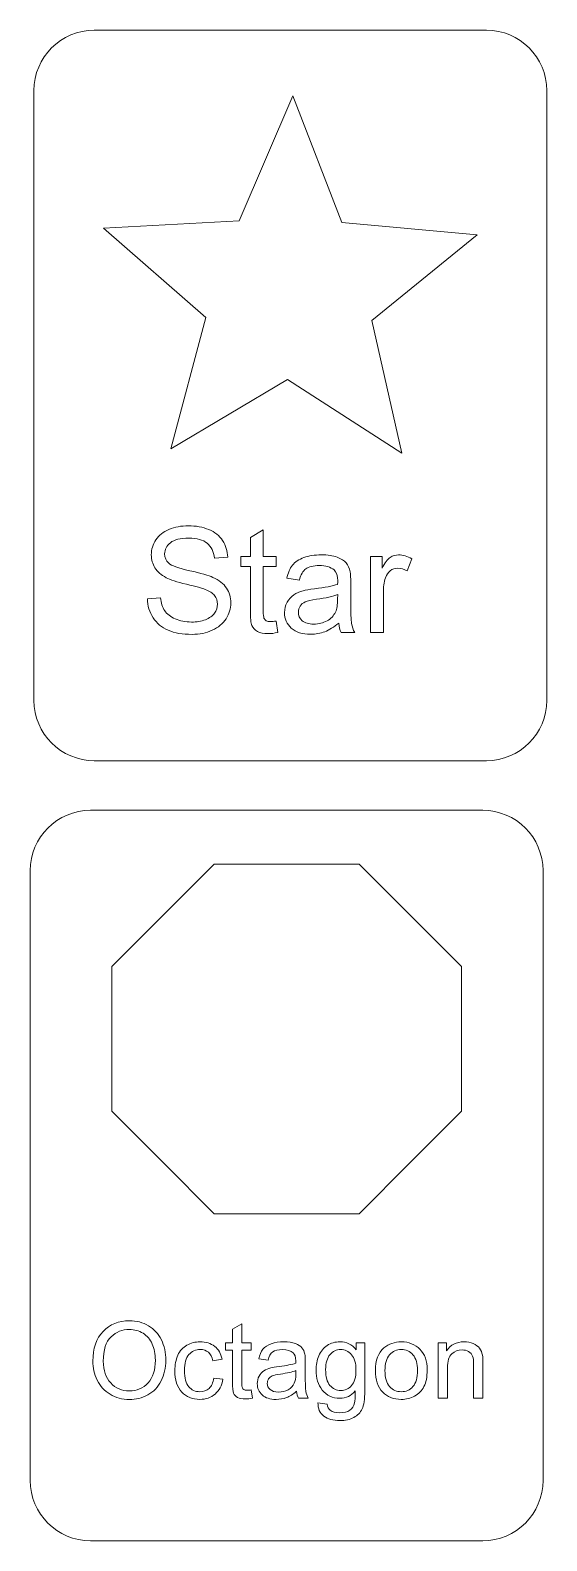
# Model space of a CAD drawing. Header units: inches. Extents: x -4.5 to 4.5, y -6.6 to 6.6.
# Drawn here: x -4.4 to -2.33, y 0.55 to 6.6 of the extents above; entities that cross this region are included whole.
import ezdxf

# ---------------------------------------------------------------- set-up
doc = ezdxf.new("R2010")
doc.units = ezdxf.units.IN
doc.header["$MEASUREMENT"] = 0
doc.layers.add('Layer 1', color=7, linetype='Continuous')

msp = doc.modelspace()

# ---------------------------------------------------------------- linework, layer by layer
at = {"layer": 'Layer 1', "lineweight": 9}
for points, knots in [([(-4.1459, 6.5976), (-4.1459, 6.5976), (-2.5764, 6.5976), (-2.5764, 6.5976), (-2.4436, 6.5976), (-2.335, 6.489), (-2.335, 6.3562), (-2.335, 6.3562), (-2.335, 3.9145), (-2.335, 3.9145), (-2.335, 3.7817), (-2.4436, 3.6731), (-2.5764, 3.6731), (-2.5764, 3.6731), (-4.1459, 3.6731), (-4.1459, 3.6731), (-4.2787, 3.6731), (-4.3873, 3.7817), (-4.3873, 3.9145), (-4.3873, 3.9145), (-4.3873, 6.3562), (-4.3873, 6.3562), (-4.3873, 6.489), (-4.2787, 6.5976), (-4.1459, 6.5976)], [0, 0, 0, 0, 0.125, 0.125, 0.125, 0.25, 0.25, 0.25, 0.375, 0.375, 0.375, 0.5, 0.5, 0.5, 0.625, 0.625, 0.625, 0.75, 0.75, 0.75, 0.875, 0.875, 0.875, 1, 1, 1, 1]), ([(-2.9155, 4.9046), (-2.9155, 4.9046), (-3.3721, 5.1998), (-3.3721, 5.1998), (-3.3721, 5.1998), (-3.8393, 4.9218), (-3.8393, 4.9218), (-3.8393, 4.9218), (-3.6997, 5.4472), (-3.6997, 5.4472), (-3.6997, 5.4472), (-4.1085, 5.8056), (-4.1085, 5.8056), (-4.1085, 5.8056), (-3.5656, 5.8351), (-3.5656, 5.8351), (-3.5656, 5.8351), (-3.3511, 6.3347), (-3.3511, 6.3347), (-3.3511, 6.3347), (-3.1552, 5.8276), (-3.1552, 5.8276), (-3.1552, 5.8276), (-2.6138, 5.7779), (-2.6138, 5.7779), (-2.6138, 5.7779), (-3.0356, 5.4349), (-3.0356, 5.4349), (-3.0356, 5.4349), (-2.9155, 4.9046), (-2.9155, 4.9046)], [0, 0, 0, 0, 0.1, 0.1, 0.1, 0.2, 0.2, 0.2, 0.3, 0.3, 0.3, 0.4, 0.4, 0.4, 0.5, 0.5, 0.5, 0.6, 0.6, 0.6, 0.7, 0.7, 0.7, 0.8, 0.8, 0.8, 0.9, 0.9, 0.9, 1, 1, 1, 1]), ([(-4.1608, 3.4745), (-4.1608, 3.4745), (-2.5913, 3.4745), (-2.5913, 3.4745), (-2.4585, 3.4745), (-2.3499, 3.3659), (-2.3499, 3.2331), (-2.3499, 3.2331), (-2.3499, 0.7914), (-2.3499, 0.7914), (-2.3499, 0.6586), (-2.4585, 0.55), (-2.5913, 0.55), (-2.5913, 0.55), (-4.1608, 0.55), (-4.1608, 0.55), (-4.2935, 0.55), (-4.4022, 0.6586), (-4.4022, 0.7914), (-4.4022, 0.7914), (-4.4022, 3.2331), (-4.4022, 3.2331), (-4.4022, 3.3659), (-4.2935, 3.4745), (-4.1608, 3.4745)], [0, 0, 0, 0, 0.125, 0.125, 0.125, 0.25, 0.25, 0.25, 0.375, 0.375, 0.375, 0.5, 0.5, 0.5, 0.625, 0.625, 0.625, 0.75, 0.75, 0.75, 0.875, 0.875, 0.875, 1, 1, 1, 1]), ([(-2.6762, 2.2696), (-2.6762, 2.2696), (-2.8812, 2.0646), (-2.8812, 2.0646), (-2.8812, 2.0646), (-3.0861, 1.8596), (-3.0861, 1.8596), (-3.0861, 1.8596), (-3.376, 1.8596), (-3.376, 1.8596), (-3.376, 1.8596), (-3.6659, 1.8596), (-3.6659, 1.8596), (-3.6659, 1.8596), (-3.8708, 2.0646), (-3.8708, 2.0646), (-3.8708, 2.0646), (-4.0758, 2.2696), (-4.0758, 2.2696), (-4.0758, 2.2696), (-4.0758, 2.5594), (-4.0758, 2.5594), (-4.0758, 2.5594), (-4.0758, 2.8493), (-4.0758, 2.8493), (-4.0758, 2.8493), (-3.8708, 3.0543), (-3.8708, 3.0543), (-3.8708, 3.0543), (-3.6659, 3.2593), (-3.6659, 3.2593), (-3.6659, 3.2593), (-3.376, 3.2592), (-3.376, 3.2592), (-3.376, 3.2592), (-3.0861, 3.2593), (-3.0861, 3.2593), (-3.0861, 3.2593), (-2.8812, 3.0543), (-2.8812, 3.0543), (-2.8812, 3.0543), (-2.6762, 2.8493), (-2.6762, 2.8493), (-2.6762, 2.8493), (-2.6762, 2.5594), (-2.6762, 2.5594), (-2.6762, 2.5594), (-2.6762, 2.2696), (-2.6762, 2.2696)], [0, 0, 0, 0, 0.0625, 0.0625, 0.0625, 0.125, 0.125, 0.125, 0.1875, 0.1875, 0.1875, 0.25, 0.25, 0.25, 0.3125, 0.3125, 0.3125, 0.375, 0.375, 0.375, 0.4375, 0.4375, 0.4375, 0.5, 0.5, 0.5, 0.5625, 0.5625, 0.5625, 0.625, 0.625, 0.625, 0.6875, 0.6875, 0.6875, 0.75, 0.75, 0.75, 0.8125, 0.8125, 0.8125, 0.875, 0.875, 0.875, 0.9375, 0.9375, 0.9375, 1, 1, 1, 1])]:
    msp.add_open_spline(points, degree=3, knots=knots, dxfattribs=at)
at = {"layer": 'Layer 1', "color": 1, "lineweight": 9}
for points, knots in [([(-3.9335, 4.321), (-3.9335, 4.321), (-3.8812, 4.3257), (-3.8812, 4.3257), (-3.8788, 4.3045), (-3.873, 4.2872), (-3.8639, 4.2736), (-3.8548, 4.2601), (-3.8407, 4.2491), (-3.8216, 4.2407), (-3.8025, 4.2324), (-3.781, 4.2282), (-3.7571, 4.2282), (-3.7359, 4.2282), (-3.7172, 4.2313), (-3.7009, 4.2377), (-3.6847, 4.244), (-3.6726, 4.2528), (-3.6647, 4.2638), (-3.6568, 4.2749), (-3.6527, 4.2869), (-3.6527, 4.2998), (-3.6527, 4.313), (-3.6566, 4.3244), (-3.6642, 4.3343), (-3.6718, 4.3441), (-3.6845, 4.3523), (-3.7021, 4.3591), (-3.7133, 4.3634), (-3.7383, 4.3702), (-3.777, 4.3795), (-3.8156, 4.3888), (-3.8427, 4.3976), (-3.8581, 4.4058), (-3.8782, 4.4164), (-3.8931, 4.4295), (-3.9029, 4.445), (-3.9128, 4.4606), (-3.9177, 4.4781), (-3.9177, 4.4974), (-3.9177, 4.5188), (-3.9116, 4.5386), (-3.8995, 4.557), (-3.8875, 4.5755), (-3.87, 4.5895), (-3.8468, 4.5991), (-3.8237, 4.6087), (-3.7979, 4.6135), (-3.7696, 4.6135), (-3.7385, 4.6135), (-3.711, 4.6085), (-3.6872, 4.5984), (-3.6634, 4.5885), (-3.6451, 4.5737), (-3.6323, 4.5541), (-3.6194, 4.5346), (-3.6126, 4.5125), (-3.6116, 4.4878), (-3.6116, 4.4878), (-3.6651, 4.4837), (-3.6651, 4.4837), (-3.6679, 4.5102), (-3.6776, 4.5303), (-3.6941, 4.5438), (-3.7107, 4.5574), (-3.7352, 4.5642), (-3.7675, 4.5642), (-3.8012, 4.5642), (-3.8257, 4.558), (-3.8411, 4.5457), (-3.8565, 4.5333), (-3.8642, 4.5185), (-3.8642, 4.501), (-3.8642, 4.486), (-3.8587, 4.4735), (-3.8479, 4.4637), (-3.8371, 4.454), (-3.8092, 4.444), (-3.764, 4.4338), (-3.7187, 4.4235), (-3.6877, 4.4146), (-3.6709, 4.407), (-3.6465, 4.3957), (-3.6284, 4.3815), (-3.6167, 4.3642), (-3.6051, 4.3469), (-3.5993, 4.3271), (-3.5993, 4.3045), (-3.5993, 4.2821), (-3.6056, 4.2612), (-3.6185, 4.2414), (-3.6313, 4.2216), (-3.6496, 4.2063), (-3.6736, 4.1953), (-3.6976, 4.1843), (-3.7245, 4.1788), (-3.7546, 4.1788), (-3.7925, 4.1788), (-3.8244, 4.1844), (-3.85, 4.1955), (-3.8758, 4.2065), (-3.8958, 4.2232), (-3.9104, 4.2455), (-3.9251, 4.2677), (-3.9327, 4.2929), (-3.9335, 4.321)], [0, 0, 0, 0, 0.028571, 0.028571, 0.028571, 0.057143, 0.057143, 0.057143, 0.085714, 0.085714, 0.085714, 0.114286, 0.114286, 0.114286, 0.142857, 0.142857, 0.142857, 0.171429, 0.171429, 0.171429, 0.2, 0.2, 0.2, 0.228571, 0.228571, 0.228571, 0.257143, 0.257143, 0.257143, 0.285714, 0.285714, 0.285714, 0.314286, 0.314286, 0.314286, 0.342857, 0.342857, 0.342857, 0.371429, 0.371429, 0.371429, 0.4, 0.4, 0.4, 0.428571, 0.428571, 0.428571, 0.457143, 0.457143, 0.457143, 0.485714, 0.485714, 0.485714, 0.514286, 0.514286, 0.514286, 0.542857, 0.542857, 0.542857, 0.571429, 0.571429, 0.571429, 0.6, 0.6, 0.6, 0.628571, 0.628571, 0.628571, 0.657143, 0.657143, 0.657143, 0.685714, 0.685714, 0.685714, 0.714286, 0.714286, 0.714286, 0.742857, 0.742857, 0.742857, 0.771429, 0.771429, 0.771429, 0.8, 0.8, 0.8, 0.828571, 0.828571, 0.828571, 0.857143, 0.857143, 0.857143, 0.885714, 0.885714, 0.885714, 0.914286, 0.914286, 0.914286, 0.942857, 0.942857, 0.942857, 0.971429, 0.971429, 0.971429, 1, 1, 1, 1]), ([(-3.4178, 4.232), (-3.4178, 4.232), (-3.4107, 4.1864), (-3.4107, 4.1864), (-3.4252, 4.1833), (-3.4382, 4.1818), (-3.4496, 4.1818), (-3.4683, 4.1818), (-3.4828, 4.1847), (-3.4932, 4.1907), (-3.5034, 4.1967), (-3.5107, 4.2044), (-3.5149, 4.2141), (-3.5191, 4.2238), (-3.5212, 4.2441), (-3.5212, 4.2752), (-3.5212, 4.2752), (-3.5212, 4.4508), (-3.5212, 4.4508), (-3.5212, 4.4508), (-3.5593, 4.4508), (-3.5593, 4.4508), (-3.5593, 4.4508), (-3.5593, 4.4908), (-3.5593, 4.4908), (-3.5593, 4.4908), (-3.5212, 4.4908), (-3.5212, 4.4908), (-3.5212, 4.4908), (-3.5212, 4.5661), (-3.5212, 4.5661), (-3.5212, 4.5661), (-3.4695, 4.5972), (-3.4695, 4.5972), (-3.4695, 4.5972), (-3.4695, 4.4908), (-3.4695, 4.4908), (-3.4695, 4.4908), (-3.4178, 4.4908), (-3.4178, 4.4908), (-3.4178, 4.4908), (-3.4178, 4.4508), (-3.4178, 4.4508), (-3.4178, 4.4508), (-3.4695, 4.4508), (-3.4695, 4.4508), (-3.4695, 4.4508), (-3.4695, 4.2722), (-3.4695, 4.2722), (-3.4695, 4.2575), (-3.4686, 4.248), (-3.4667, 4.2437), (-3.465, 4.2395), (-3.462, 4.2362), (-3.4579, 4.2337), (-3.4538, 4.2312), (-3.4479, 4.2299), (-3.4403, 4.2299), (-3.4346, 4.2299), (-3.4271, 4.2306), (-3.4178, 4.232)], [0, 0, 0, 0, 0.05, 0.05, 0.05, 0.1, 0.1, 0.1, 0.15, 0.15, 0.15, 0.2, 0.2, 0.2, 0.25, 0.25, 0.25, 0.3, 0.3, 0.3, 0.35, 0.35, 0.35, 0.4, 0.4, 0.4, 0.45, 0.45, 0.45, 0.5, 0.5, 0.5, 0.55, 0.55, 0.55, 0.6, 0.6, 0.6, 0.65, 0.65, 0.65, 0.7, 0.7, 0.7, 0.75, 0.75, 0.75, 0.8, 0.8, 0.8, 0.85, 0.85, 0.85, 0.9, 0.9, 0.9, 0.95, 0.95, 0.95, 1, 1, 1, 1]), ([(-3.1676, 4.2241), (-3.1868, 4.2077), (-3.2053, 4.1963), (-3.223, 4.1895), (-3.2408, 4.1828), (-3.2598, 4.1794), (-3.2801, 4.1794), (-3.3136, 4.1794), (-3.3394, 4.1876), (-3.3574, 4.2039), (-3.3754, 4.2202), (-3.3844, 4.241), (-3.3844, 4.2664), (-3.3844, 4.2812), (-3.381, 4.2949), (-3.3742, 4.3072), (-3.3674, 4.3195), (-3.3584, 4.3293), (-3.3475, 4.3368), (-3.3364, 4.3442), (-3.3241, 4.3499), (-3.3103, 4.3537), (-3.3001, 4.3563), (-3.2847, 4.3589), (-3.2643, 4.3614), (-3.2226, 4.3663), (-3.1917, 4.3723), (-3.172, 4.3791), (-3.1718, 4.3862), (-3.1717, 4.3907), (-3.1717, 4.3926), (-3.1717, 4.4135), (-3.1766, 4.4283), (-3.1864, 4.4369), (-3.1996, 4.4486), (-3.2193, 4.4543), (-3.2454, 4.4543), (-3.2697, 4.4543), (-3.2878, 4.45), (-3.2993, 4.4415), (-3.311, 4.433), (-3.3195, 4.4179), (-3.3251, 4.3962), (-3.3251, 4.3962), (-3.3756, 4.4032), (-3.3756, 4.4032), (-3.371, 4.4249), (-3.3634, 4.4424), (-3.3529, 4.4557), (-3.3423, 4.469), (-3.327, 4.4792), (-3.307, 4.4864), (-3.2872, 4.4936), (-3.264, 4.4972), (-3.2377, 4.4972), (-3.2117, 4.4972), (-3.1904, 4.4942), (-3.1741, 4.488), (-3.1578, 4.4818), (-3.1458, 4.4742), (-3.1382, 4.4649), (-3.1305, 4.4556), (-3.1251, 4.4439), (-3.122, 4.4297), (-3.1203, 4.4209), (-3.1195, 4.405), (-3.1195, 4.3822), (-3.1195, 4.3822), (-3.1195, 4.3136), (-3.1195, 4.3136), (-3.1195, 4.2658), (-3.1184, 4.2355), (-3.1162, 4.2227), (-3.1142, 4.2099), (-3.1099, 4.1976), (-3.1036, 4.1859), (-3.1036, 4.1859), (-3.1576, 4.1859), (-3.1576, 4.1859), (-3.1628, 4.1968), (-3.1662, 4.2095), (-3.1676, 4.2241)], [0, 0, 0, 0, 0.037037, 0.037037, 0.037037, 0.074074, 0.074074, 0.074074, 0.111111, 0.111111, 0.111111, 0.148148, 0.148148, 0.148148, 0.185185, 0.185185, 0.185185, 0.222222, 0.222222, 0.222222, 0.259259, 0.259259, 0.259259, 0.296296, 0.296296, 0.296296, 0.333333, 0.333333, 0.333333, 0.37037, 0.37037, 0.37037, 0.407407, 0.407407, 0.407407, 0.444444, 0.444444, 0.444444, 0.481481, 0.481481, 0.481481, 0.518519, 0.518519, 0.518519, 0.555556, 0.555556, 0.555556, 0.592593, 0.592593, 0.592593, 0.62963, 0.62963, 0.62963, 0.666667, 0.666667, 0.666667, 0.703704, 0.703704, 0.703704, 0.740741, 0.740741, 0.740741, 0.777778, 0.777778, 0.777778, 0.814815, 0.814815, 0.814815, 0.851852, 0.851852, 0.851852, 0.888889, 0.888889, 0.888889, 0.925926, 0.925926, 0.925926, 0.962963, 0.962963, 0.962963, 1, 1, 1, 1]), ([(-3.0407, 4.1859), (-3.0407, 4.1859), (-3.0407, 4.4908), (-3.0407, 4.4908), (-3.0407, 4.4908), (-2.9943, 4.4908), (-2.9943, 4.4908), (-2.9943, 4.4908), (-2.9943, 4.4441), (-2.9943, 4.4441), (-2.9824, 4.4657), (-2.9714, 4.48), (-2.9614, 4.4868), (-2.9513, 4.4938), (-2.9402, 4.4972), (-2.9282, 4.4972), (-2.9107, 4.4972), (-2.893, 4.4917), (-2.875, 4.4809), (-2.875, 4.4809), (-2.8934, 4.4332), (-2.8934, 4.4332), (-2.9059, 4.4402), (-2.9185, 4.4438), (-2.931, 4.4438), (-2.9423, 4.4438), (-2.9524, 4.4403), (-2.9613, 4.4336), (-2.9702, 4.4268), (-2.9765, 4.4174), (-2.9804, 4.4054), (-2.9861, 4.3871), (-2.989, 4.367), (-2.989, 4.3452), (-2.989, 4.3452), (-2.989, 4.1859), (-2.989, 4.1859), (-2.989, 4.1859), (-3.0407, 4.1859), (-3.0407, 4.1859)], [0, 0, 0, 0, 0.076923, 0.076923, 0.076923, 0.153846, 0.153846, 0.153846, 0.230769, 0.230769, 0.230769, 0.307692, 0.307692, 0.307692, 0.384615, 0.384615, 0.384615, 0.461538, 0.461538, 0.461538, 0.538462, 0.538462, 0.538462, 0.615385, 0.615385, 0.615385, 0.692308, 0.692308, 0.692308, 0.769231, 0.769231, 0.769231, 0.846154, 0.846154, 0.846154, 0.923077, 0.923077, 0.923077, 1, 1, 1, 1]), ([(-3.1717, 4.3386), (-3.1905, 4.331), (-3.2187, 4.3245), (-3.2563, 4.3192), (-3.2777, 4.3162), (-3.2928, 4.3128), (-3.3016, 4.309), (-3.3104, 4.3051), (-3.3171, 4.2996), (-3.3219, 4.2923), (-3.3267, 4.285), (-3.3292, 4.2768), (-3.3292, 4.2678), (-3.3292, 4.2542), (-3.324, 4.2428), (-3.3135, 4.2337), (-3.303, 4.2246), (-3.2878, 4.22), (-3.2677, 4.22), (-3.2478, 4.22), (-3.2301, 4.2243), (-3.2145, 4.233), (-3.1991, 4.2416), (-3.1876, 4.2534), (-3.1804, 4.2684), (-3.1748, 4.2801), (-3.172, 4.2972), (-3.172, 4.3198), (-3.172, 4.3198), (-3.1717, 4.3386), (-3.1717, 4.3386)], [0, 0, 0, 0, 0.1, 0.1, 0.1, 0.2, 0.2, 0.2, 0.3, 0.3, 0.3, 0.4, 0.4, 0.4, 0.5, 0.5, 0.5, 0.6, 0.6, 0.6, 0.7, 0.7, 0.7, 0.8, 0.8, 0.8, 0.9, 0.9, 0.9, 1, 1, 1, 1]), ([(-4.1515, 1.2692), (-4.1515, 1.3198), (-4.1378, 1.3594), (-4.1106, 1.3881), (-4.0834, 1.4167), (-4.0483, 1.431), (-4.0053, 1.431), (-3.9771, 1.431), (-3.9517, 1.4242), (-3.9291, 1.4108), (-3.9065, 1.3974), (-3.8892, 1.3786), (-3.8773, 1.3545), (-3.8655, 1.3305), (-3.8595, 1.3032), (-3.8595, 1.2728), (-3.8595, 1.2419), (-3.8658, 1.2142), (-3.8783, 1.1898), (-3.8908, 1.1654), (-3.9085, 1.1469), (-3.9313, 1.1344), (-3.9543, 1.1218), (-3.979, 1.1156), (-4.0055, 1.1156), (-4.0343, 1.1156), (-4.0599, 1.1225), (-4.0826, 1.1364), (-4.1051, 1.1502), (-4.1223, 1.1691), (-4.134, 1.1931), (-4.1456, 1.2171), (-4.1515, 1.2424), (-4.1515, 1.2692)], [0, 0, 0, 0, 0.090909, 0.090909, 0.090909, 0.181818, 0.181818, 0.181818, 0.272727, 0.272727, 0.272727, 0.363636, 0.363636, 0.363636, 0.454545, 0.454545, 0.454545, 0.545455, 0.545455, 0.545455, 0.636364, 0.636364, 0.636364, 0.727273, 0.727273, 0.727273, 0.818182, 0.818182, 0.818182, 0.909091, 0.909091, 0.909091, 1, 1, 1, 1]), ([(-4.1097, 1.2685), (-4.1097, 1.2318), (-4.0998, 1.2029), (-4.0801, 1.1818), (-4.0603, 1.1607), (-4.0355, 1.1501), (-4.0057, 1.1501), (-3.9753, 1.1501), (-3.9504, 1.1608), (-3.9307, 1.1821), (-3.9111, 1.2034), (-3.9013, 1.2336), (-3.9013, 1.2728), (-3.9013, 1.2976), (-3.9055, 1.3193), (-3.9139, 1.3378), (-3.9222, 1.3562), (-3.9345, 1.3706), (-3.9506, 1.3807), (-3.9668, 1.3909), (-3.985, 1.396), (-4.0051, 1.396), (-4.0336, 1.396), (-4.0582, 1.3862), (-4.0788, 1.3666), (-4.0994, 1.347), (-4.1097, 1.3143), (-4.1097, 1.2685)], [0, 0, 0, 0, 0.111111, 0.111111, 0.111111, 0.222222, 0.222222, 0.222222, 0.333333, 0.333333, 0.333333, 0.444444, 0.444444, 0.444444, 0.555556, 0.555556, 0.555556, 0.666667, 0.666667, 0.666667, 0.777778, 0.777778, 0.777778, 0.888889, 0.888889, 0.888889, 1, 1, 1, 1]), ([(-3.5178, 1.1542), (-3.5178, 1.1542), (-3.5127, 1.1211), (-3.5127, 1.1211), (-3.5232, 1.1189), (-3.5326, 1.1177), (-3.5409, 1.1177), (-3.5544, 1.1177), (-3.5649, 1.1198), (-3.5725, 1.1242), (-3.5799, 1.1285), (-3.5852, 1.1341), (-3.5882, 1.1412), (-3.5913, 1.1482), (-3.5928, 1.163), (-3.5928, 1.1855), (-3.5928, 1.1855), (-3.5928, 1.3129), (-3.5928, 1.3129), (-3.5928, 1.3129), (-3.6205, 1.3129), (-3.6205, 1.3129), (-3.6205, 1.3129), (-3.6205, 1.3419), (-3.6205, 1.3419), (-3.6205, 1.3419), (-3.5928, 1.3419), (-3.5928, 1.3419), (-3.5928, 1.3419), (-3.5928, 1.3966), (-3.5928, 1.3966), (-3.5928, 1.3966), (-3.5553, 1.4191), (-3.5553, 1.4191), (-3.5553, 1.4191), (-3.5553, 1.3419), (-3.5553, 1.3419), (-3.5553, 1.3419), (-3.5178, 1.3419), (-3.5178, 1.3419), (-3.5178, 1.3419), (-3.5178, 1.3129), (-3.5178, 1.3129), (-3.5178, 1.3129), (-3.5553, 1.3129), (-3.5553, 1.3129), (-3.5553, 1.3129), (-3.5553, 1.1833), (-3.5553, 1.1833), (-3.5553, 1.1726), (-3.5546, 1.1657), (-3.5533, 1.1627), (-3.552, 1.1596), (-3.5499, 1.1572), (-3.5469, 1.1554), (-3.5439, 1.1536), (-3.5397, 1.1527), (-3.5341, 1.1527), (-3.53, 1.1527), (-3.5245, 1.1532), (-3.5178, 1.1542)], [0, 0, 0, 0, 0.05, 0.05, 0.05, 0.1, 0.1, 0.1, 0.15, 0.15, 0.15, 0.2, 0.2, 0.2, 0.25, 0.25, 0.25, 0.3, 0.3, 0.3, 0.35, 0.35, 0.35, 0.4, 0.4, 0.4, 0.45, 0.45, 0.45, 0.5, 0.5, 0.5, 0.55, 0.55, 0.55, 0.6, 0.6, 0.6, 0.65, 0.65, 0.65, 0.7, 0.7, 0.7, 0.75, 0.75, 0.75, 0.8, 0.8, 0.8, 0.85, 0.85, 0.85, 0.9, 0.9, 0.9, 0.95, 0.95, 0.95, 1, 1, 1, 1]), ([(-3.6678, 1.2017), (-3.6678, 1.2017), (-3.6311, 1.1966), (-3.6311, 1.1966), (-3.6352, 1.1713), (-3.6454, 1.1517), (-3.662, 1.1374), (-3.6785, 1.1231), (-3.6989, 1.116), (-3.723, 1.116), (-3.7532, 1.116), (-3.7775, 1.1259), (-3.7958, 1.1456), (-3.8142, 1.1654), (-3.8234, 1.1936), (-3.8234, 1.2304), (-3.8234, 1.2543), (-3.8194, 1.2751), (-3.8115, 1.293), (-3.8036, 1.3108), (-3.7916, 1.3243), (-3.7754, 1.3332), (-3.7593, 1.3421), (-3.7417, 1.3466), (-3.7227, 1.3466), (-3.6988, 1.3466), (-3.6791, 1.3405), (-3.6639, 1.3284), (-3.6486, 1.3162), (-3.6388, 1.299), (-3.6346, 1.2767), (-3.6346, 1.2767), (-3.6708, 1.2711), (-3.6708, 1.2711), (-3.6743, 1.286), (-3.6804, 1.2971), (-3.6893, 1.3047), (-3.6981, 1.3121), (-3.7087, 1.3159), (-3.7212, 1.3159), (-3.7401, 1.3159), (-3.7555, 1.3091), (-3.7673, 1.2956), (-3.7791, 1.2821), (-3.785, 1.2608), (-3.785, 1.2315), (-3.785, 1.2018), (-3.7793, 1.1803), (-3.768, 1.1669), (-3.7565, 1.1534), (-3.7417, 1.1467), (-3.7234, 1.1467), (-3.7086, 1.1467), (-3.6964, 1.1512), (-3.6866, 1.1602), (-3.6767, 1.1691), (-3.6704, 1.183), (-3.6678, 1.2017)], [0, 0, 0, 0, 0.052632, 0.052632, 0.052632, 0.105263, 0.105263, 0.105263, 0.157895, 0.157895, 0.157895, 0.210526, 0.210526, 0.210526, 0.263158, 0.263158, 0.263158, 0.315789, 0.315789, 0.315789, 0.368421, 0.368421, 0.368421, 0.421053, 0.421053, 0.421053, 0.473684, 0.473684, 0.473684, 0.526316, 0.526316, 0.526316, 0.578947, 0.578947, 0.578947, 0.631579, 0.631579, 0.631579, 0.684211, 0.684211, 0.684211, 0.736842, 0.736842, 0.736842, 0.789474, 0.789474, 0.789474, 0.842105, 0.842105, 0.842105, 0.894737, 0.894737, 0.894737, 0.947368, 0.947368, 0.947368, 1, 1, 1, 1]), ([(-3.3363, 1.1484), (-3.3502, 1.1365), (-3.3636, 1.1282), (-3.3765, 1.1233), (-3.3894, 1.1184), (-3.4031, 1.116), (-3.4179, 1.116), (-3.4422, 1.116), (-3.4609, 1.1219), (-3.474, 1.1338), (-3.487, 1.1456), (-3.4936, 1.1607), (-3.4936, 1.1791), (-3.4936, 1.1899), (-3.4911, 1.1998), (-3.4862, 1.2087), (-3.4812, 1.2177), (-3.4747, 1.2248), (-3.4668, 1.2302), (-3.4588, 1.2356), (-3.4498, 1.2397), (-3.4398, 1.2424), (-3.4324, 1.2444), (-3.4213, 1.2462), (-3.4064, 1.2481), (-3.3761, 1.2516), (-3.3538, 1.2559), (-3.3395, 1.2609), (-3.3394, 1.266), (-3.3393, 1.2693), (-3.3393, 1.2706), (-3.3393, 1.2858), (-3.3428, 1.2966), (-3.3499, 1.3028), (-3.3595, 1.3113), (-3.3738, 1.3155), (-3.3927, 1.3155), (-3.4104, 1.3155), (-3.4235, 1.3123), (-3.4318, 1.3062), (-3.4403, 1.3), (-3.4465, 1.289), (-3.4505, 1.2733), (-3.4505, 1.2733), (-3.4872, 1.2784), (-3.4872, 1.2784), (-3.4838, 1.2941), (-3.4784, 1.3068), (-3.4707, 1.3165), (-3.463, 1.3261), (-3.4519, 1.3335), (-3.4374, 1.3388), (-3.423, 1.3439), (-3.4062, 1.3466), (-3.3872, 1.3466), (-3.3683, 1.3466), (-3.3529, 1.3444), (-3.341, 1.3399), (-3.3292, 1.3354), (-3.3205, 1.3299), (-3.3149, 1.3231), (-3.3094, 1.3164), (-3.3055, 1.3079), (-3.3032, 1.2976), (-3.302, 1.2912), (-3.3014, 1.2797), (-3.3014, 1.2631), (-3.3014, 1.2631), (-3.3014, 1.2134), (-3.3014, 1.2134), (-3.3014, 1.1787), (-3.3006, 1.1567), (-3.299, 1.1474), (-3.2975, 1.1381), (-3.2944, 1.1292), (-3.2898, 1.1207), (-3.2898, 1.1207), (-3.3291, 1.1207), (-3.3291, 1.1207), (-3.3328, 1.1286), (-3.3352, 1.1378), (-3.3363, 1.1484)], [0, 0, 0, 0, 0.037037, 0.037037, 0.037037, 0.074074, 0.074074, 0.074074, 0.111111, 0.111111, 0.111111, 0.148148, 0.148148, 0.148148, 0.185185, 0.185185, 0.185185, 0.222222, 0.222222, 0.222222, 0.259259, 0.259259, 0.259259, 0.296296, 0.296296, 0.296296, 0.333333, 0.333333, 0.333333, 0.37037, 0.37037, 0.37037, 0.407407, 0.407407, 0.407407, 0.444444, 0.444444, 0.444444, 0.481481, 0.481481, 0.481481, 0.518519, 0.518519, 0.518519, 0.555556, 0.555556, 0.555556, 0.592593, 0.592593, 0.592593, 0.62963, 0.62963, 0.62963, 0.666667, 0.666667, 0.666667, 0.703704, 0.703704, 0.703704, 0.740741, 0.740741, 0.740741, 0.777778, 0.777778, 0.777778, 0.814815, 0.814815, 0.814815, 0.851852, 0.851852, 0.851852, 0.888889, 0.888889, 0.888889, 0.925926, 0.925926, 0.925926, 0.962963, 0.962963, 0.962963, 1, 1, 1, 1]), ([(-3.2506, 1.1024), (-3.2506, 1.1024), (-3.2144, 1.0973), (-3.2144, 1.0973), (-3.2129, 1.086), (-3.2087, 1.0779), (-3.2017, 1.0727), (-3.1924, 1.0658), (-3.1797, 1.0623), (-3.1636, 1.0623), (-3.1462, 1.0623), (-3.1328, 1.0658), (-3.1233, 1.0727), (-3.1139, 1.0796), (-3.1075, 1.0893), (-3.1042, 1.1017), (-3.1023, 1.1093), (-3.1013, 1.1253), (-3.1015, 1.1497), (-3.1179, 1.1304), (-3.1383, 1.1207), (-3.1627, 1.1207), (-3.1931, 1.1207), (-3.2167, 1.1316), (-3.2333, 1.1536), (-3.25, 1.1755), (-3.2583, 1.2017), (-3.2583, 1.2324), (-3.2583, 1.2535), (-3.2545, 1.2729), (-3.2469, 1.2907), (-3.2393, 1.3086), (-3.2282, 1.3223), (-3.2137, 1.332), (-3.1992, 1.3417), (-3.1822, 1.3466), (-3.1626, 1.3466), (-3.1365, 1.3466), (-3.115, 1.3359), (-3.0981, 1.3146), (-3.0981, 1.3146), (-3.0981, 1.3419), (-3.0981, 1.3419), (-3.0981, 1.3419), (-3.0635, 1.3419), (-3.0635, 1.3419), (-3.0635, 1.3419), (-3.0635, 1.1509), (-3.0635, 1.1509), (-3.0635, 1.1164), (-3.067, 1.0921), (-3.0741, 1.0777), (-3.081, 1.0634), (-3.0922, 1.052), (-3.1073, 1.0437), (-3.1225, 1.0354), (-3.1412, 1.0312), (-3.1633, 1.0312), (-3.1897, 1.0312), (-3.2109, 1.0371), (-3.2271, 1.049), (-3.2434, 1.0607), (-3.2512, 1.0786), (-3.2506, 1.1024)], [0, 0, 0, 0, 0.047619, 0.047619, 0.047619, 0.095238, 0.095238, 0.095238, 0.142857, 0.142857, 0.142857, 0.190476, 0.190476, 0.190476, 0.238095, 0.238095, 0.238095, 0.285714, 0.285714, 0.285714, 0.333333, 0.333333, 0.333333, 0.380952, 0.380952, 0.380952, 0.428571, 0.428571, 0.428571, 0.47619, 0.47619, 0.47619, 0.52381, 0.52381, 0.52381, 0.571429, 0.571429, 0.571429, 0.619048, 0.619048, 0.619048, 0.666667, 0.666667, 0.666667, 0.714286, 0.714286, 0.714286, 0.761905, 0.761905, 0.761905, 0.809524, 0.809524, 0.809524, 0.857143, 0.857143, 0.857143, 0.904762, 0.904762, 0.904762, 0.952381, 0.952381, 0.952381, 1, 1, 1, 1]), ([(-3.0208, 1.2313), (-3.0208, 1.2721), (-3.0094, 1.3024), (-2.9866, 1.3221), (-2.9676, 1.3384), (-2.9444, 1.3466), (-2.9171, 1.3466), (-2.8867, 1.3466), (-2.8619, 1.3366), (-2.8426, 1.3167), (-2.8233, 1.2969), (-2.8136, 1.2694), (-2.8136, 1.2344), (-2.8136, 1.206), (-2.8179, 1.1837), (-2.8264, 1.1674), (-2.835, 1.1512), (-2.8474, 1.1385), (-2.8637, 1.1295), (-2.88, 1.1205), (-2.8978, 1.116), (-2.9171, 1.116), (-2.948, 1.116), (-2.973, 1.1259), (-2.9922, 1.1457), (-3.0113, 1.1655), (-3.0208, 1.1941), (-3.0208, 1.2313)], [0, 0, 0, 0, 0.111111, 0.111111, 0.111111, 0.222222, 0.222222, 0.222222, 0.333333, 0.333333, 0.333333, 0.444444, 0.444444, 0.444444, 0.555556, 0.555556, 0.555556, 0.666667, 0.666667, 0.666667, 0.777778, 0.777778, 0.777778, 0.888889, 0.888889, 0.888889, 1, 1, 1, 1]), ([(-2.7697, 1.1207), (-2.7697, 1.1207), (-2.7697, 1.3419), (-2.7697, 1.3419), (-2.7697, 1.3419), (-2.736, 1.3419), (-2.736, 1.3419), (-2.736, 1.3419), (-2.736, 1.3105), (-2.736, 1.3105), (-2.7198, 1.3346), (-2.6964, 1.3466), (-2.6658, 1.3466), (-2.6524, 1.3466), (-2.6402, 1.3442), (-2.629, 1.3394), (-2.6179, 1.3346), (-2.6095, 1.3283), (-2.604, 1.3206), (-2.5984, 1.3128), (-2.5945, 1.3036), (-2.5923, 1.2929), (-2.591, 1.286), (-2.5903, 1.2738), (-2.5903, 1.2565), (-2.5903, 1.2565), (-2.5903, 1.1207), (-2.5903, 1.1207), (-2.5903, 1.1207), (-2.6278, 1.1207), (-2.6278, 1.1207), (-2.6278, 1.1207), (-2.6278, 1.2551), (-2.6278, 1.2551), (-2.6278, 1.2704), (-2.6292, 1.2818), (-2.6321, 1.2893), (-2.635, 1.2969), (-2.6402, 1.3029), (-2.6476, 1.3074), (-2.655, 1.3119), (-2.6637, 1.3142), (-2.6736, 1.3142), (-2.6896, 1.3142), (-2.7033, 1.3091), (-2.7148, 1.299), (-2.7264, 1.2889), (-2.7322, 1.2696), (-2.7322, 1.2414), (-2.7322, 1.2414), (-2.7322, 1.1207), (-2.7322, 1.1207), (-2.7322, 1.1207), (-2.7697, 1.1207), (-2.7697, 1.1207)], [0, 0, 0, 0, 0.055556, 0.055556, 0.055556, 0.111111, 0.111111, 0.111111, 0.166667, 0.166667, 0.166667, 0.222222, 0.222222, 0.222222, 0.277778, 0.277778, 0.277778, 0.333333, 0.333333, 0.333333, 0.388889, 0.388889, 0.388889, 0.444444, 0.444444, 0.444444, 0.5, 0.5, 0.5, 0.555556, 0.555556, 0.555556, 0.611111, 0.611111, 0.611111, 0.666667, 0.666667, 0.666667, 0.722222, 0.722222, 0.722222, 0.777778, 0.777778, 0.777778, 0.833333, 0.833333, 0.833333, 0.888889, 0.888889, 0.888889, 0.944444, 0.944444, 0.944444, 1, 1, 1, 1]), ([(-3.2199, 1.2351), (-3.2199, 1.2061), (-3.2142, 1.1851), (-3.2027, 1.1718), (-3.1911, 1.1585), (-3.1767, 1.1518), (-3.1594, 1.1518), (-3.1421, 1.1518), (-3.1277, 1.1584), (-3.116, 1.1716), (-3.1043, 1.1848), (-3.0985, 1.2056), (-3.0985, 1.2339), (-3.0985, 1.2608), (-3.1045, 1.2812), (-3.1165, 1.2949), (-3.1285, 1.3086), (-3.143, 1.3155), (-3.1599, 1.3155), (-3.1766, 1.3155), (-3.1908, 1.3087), (-3.2025, 1.2952), (-3.2141, 1.2817), (-3.2199, 1.2617), (-3.2199, 1.2351)], [0, 0, 0, 0, 0.125, 0.125, 0.125, 0.25, 0.25, 0.25, 0.375, 0.375, 0.375, 0.5, 0.5, 0.5, 0.625, 0.625, 0.625, 0.75, 0.75, 0.75, 0.875, 0.875, 0.875, 1, 1, 1, 1]), ([(-2.9824, 1.2312), (-2.9824, 1.203), (-2.9762, 1.1818), (-2.9639, 1.1678), (-2.9515, 1.1537), (-2.9359, 1.1467), (-2.9171, 1.1467), (-2.8985, 1.1467), (-2.883, 1.1537), (-2.8705, 1.1679), (-2.8582, 1.182), (-2.852, 1.2035), (-2.852, 1.2324), (-2.852, 1.2597), (-2.8583, 1.2804), (-2.8707, 1.2944), (-2.8831, 1.3084), (-2.8986, 1.3155), (-2.9171, 1.3155), (-2.9359, 1.3155), (-2.9515, 1.3085), (-2.9639, 1.2945), (-2.9762, 1.2805), (-2.9824, 1.2594), (-2.9824, 1.2312)], [0, 0, 0, 0, 0.125, 0.125, 0.125, 0.25, 0.25, 0.25, 0.375, 0.375, 0.375, 0.5, 0.5, 0.5, 0.625, 0.625, 0.625, 0.75, 0.75, 0.75, 0.875, 0.875, 0.875, 1, 1, 1, 1]), ([(-3.3393, 1.2315), (-3.3529, 1.226), (-3.3734, 1.2213), (-3.4007, 1.2174), (-3.4161, 1.2152), (-3.4271, 1.2128), (-3.4335, 1.21), (-3.4399, 1.2072), (-3.4448, 1.2032), (-3.4482, 1.1979), (-3.4517, 1.1926), (-3.4535, 1.1867), (-3.4535, 1.1801), (-3.4535, 1.1703), (-3.4497, 1.162), (-3.4421, 1.1554), (-3.4345, 1.1488), (-3.4235, 1.1454), (-3.4089, 1.1454), (-3.3945, 1.1454), (-3.3816, 1.1485), (-3.3703, 1.1549), (-3.3591, 1.1611), (-3.3508, 1.1697), (-3.3455, 1.1806), (-3.3415, 1.189), (-3.3395, 1.2015), (-3.3395, 1.2179), (-3.3395, 1.2179), (-3.3393, 1.2315), (-3.3393, 1.2315)], [0, 0, 0, 0, 0.1, 0.1, 0.1, 0.2, 0.2, 0.2, 0.3, 0.3, 0.3, 0.4, 0.4, 0.4, 0.5, 0.5, 0.5, 0.6, 0.6, 0.6, 0.7, 0.7, 0.7, 0.8, 0.8, 0.8, 0.9, 0.9, 0.9, 1, 1, 1, 1])]:
    msp.add_open_spline(points, degree=3, knots=knots, dxfattribs=at)

doc.saveas('drawing.dxf')
